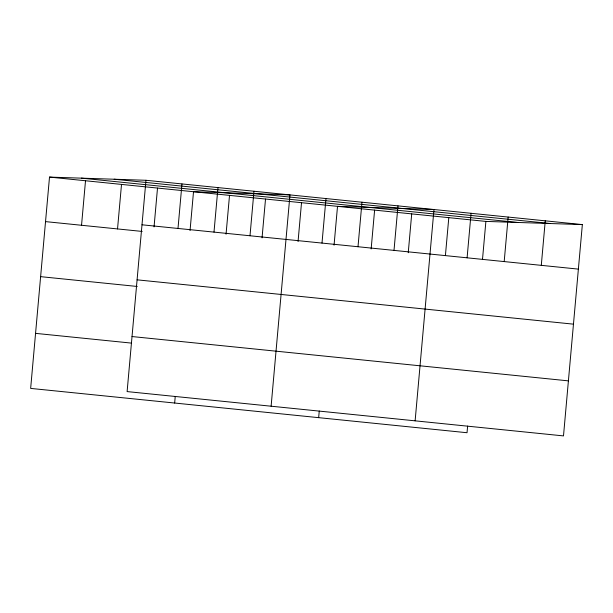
<?xml version="1.0" encoding="UTF-8"?>
<svg xmlns="http://www.w3.org/2000/svg" width="613" height="613" viewBox="0 0 613 613"><rect width="100%" height="100%" fill="white"/><g stroke="black" fill="none" stroke-linecap="round" stroke-linejoin="round"><path stroke-width="0.92" d="M145.971 180.276L127.113 391.584L563.493 435.904L582.35 224.596L145.971 180.276L49.507 177.096L30.65 388.404L467.029 432.724L467.627 426.081M81.537 225.27L85.513 180.751M117.535 228.925L121.512 184.406M154.047 226.902L157.51 188.061M178 228.45L181.969 183.931M174.659 403.032L175.249 396.389M190.045 230.557L193.516 191.723L289.972 194.896L271.115 406.212M213.998 232.105L217.975 187.586M226.051 234.212L229.515 195.378M249.997 235.76L253.974 191.241M262.05 237.867L265.521 199.033M298.056 241.522L301.519 202.688M322.001 243.077L325.978 198.558M318.66 417.66L319.25 411.016M334.054 245.185L337.518 206.343L433.981 209.523L415.124 420.832M358.007 246.732L361.976 202.213M371.149 248.947L374.612 210.113M394.006 250.388L397.983 205.868M408.243 252.717L411.706 213.883M445.413 255.537L448.8 217.646M467.098 257.812L471.075 213.293M482.508 259.307L485.887 221.416L582.35 224.596M504.192 261.575L508.162 217.056M541.287 265.345L545.256 220.826M114.141 179.226L550.52 223.546M81.337 178.145L517.724 222.465M49.507 177.096L485.887 221.416M141.994 224.795L578.373 269.115M45.538 221.615L142.17 231.43M137.082 279.834L573.462 324.154M40.627 276.655L137.258 286.47M132.025 336.545L568.404 380.865M35.562 333.365L131.251 343.081"/></g></svg>
